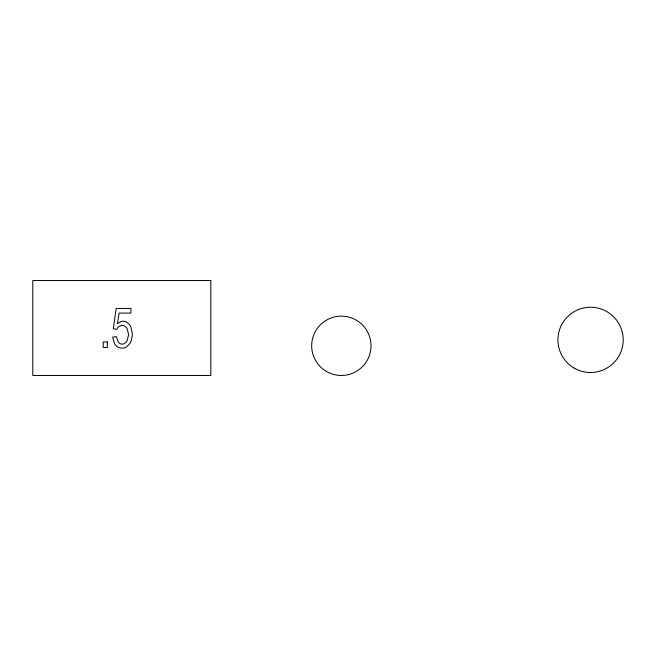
<?xml version="1.0" encoding="UTF-8"?>
<svg xmlns="http://www.w3.org/2000/svg" width="656" height="656" viewBox="0 0 656 656"><rect width="100%" height="100%" fill="white"/><g stroke="black" fill="none" stroke-linecap="round" stroke-linejoin="round"><path stroke-width="0.98" d="M122.123 325.507A5.264 5.264 0 0 0 118.941 326.581A7.437 7.437 0 0 0 116.727 329.353L113.299 328.754L116.178 308.451L130.921 308.451L130.921 313.092L119.089 313.092L117.49 323.711L120.925 321.579A6.913 6.913 0 0 1 123.09 321.227L124.509 321.358A7.216 7.216 0 0 1 126.674 322.129L129.306 324.384A12.136 12.136 0 0 1 130.815 326.737L132.299 333.346A23.518 23.518 0 0 1 132.274 335.355L131.569 339.619A15.654 15.654 0 0 1 129.97 343.318L126.592 346.917A7.88 7.88 0 0 1 124.517 347.819L122.787 348.098A10.168 10.168 0 0 1 121.196 348.065L119.802 347.819A7.946 7.946 0 0 1 116.948 346.417L115.579 345.097A10.89 10.89 0 0 1 114.439 343.465L112.66 337.086L116.481 336.659L118.08 341.751A6.314 6.314 0 0 0 118.851 342.686L119.704 343.391A4.444 4.444 0 0 0 121.909 344.121A5.027 5.027 0 0 0 122.828 344.08A4.617 4.617 0 0 0 124.328 343.621L126.165 342.104A8.635 8.635 0 0 0 127.059 340.792L128.42 335.536A19.647 19.647 0 0 0 128.445 333.961L127.108 328.549A7.405 7.405 0 0 0 126.477 327.631L125.239 326.458A5.125 5.125 0 0 0 123.467 325.671L122.811 325.556A6.224 6.224 0 0 0 121.901 325.524M210.814 280.53L32.8 280.53L32.8 375.47L210.814 375.47L210.814 280.53M107.338 341.915L103.189 341.915L103.189 347.442L107.338 347.442L107.338 341.915M574.246 368.131A32.636 32.636 0 0 0 623.2 339.865A32.636 32.636 0 0 0 574.246 311.608A32.636 32.636 0 0 0 574.246 368.131M326.516 371.493A29.668 29.668 0 0 0 371.017 345.802A29.668 29.668 0 0 0 326.516 320.103A29.668 29.668 0 0 0 326.516 371.493"/></g></svg>
